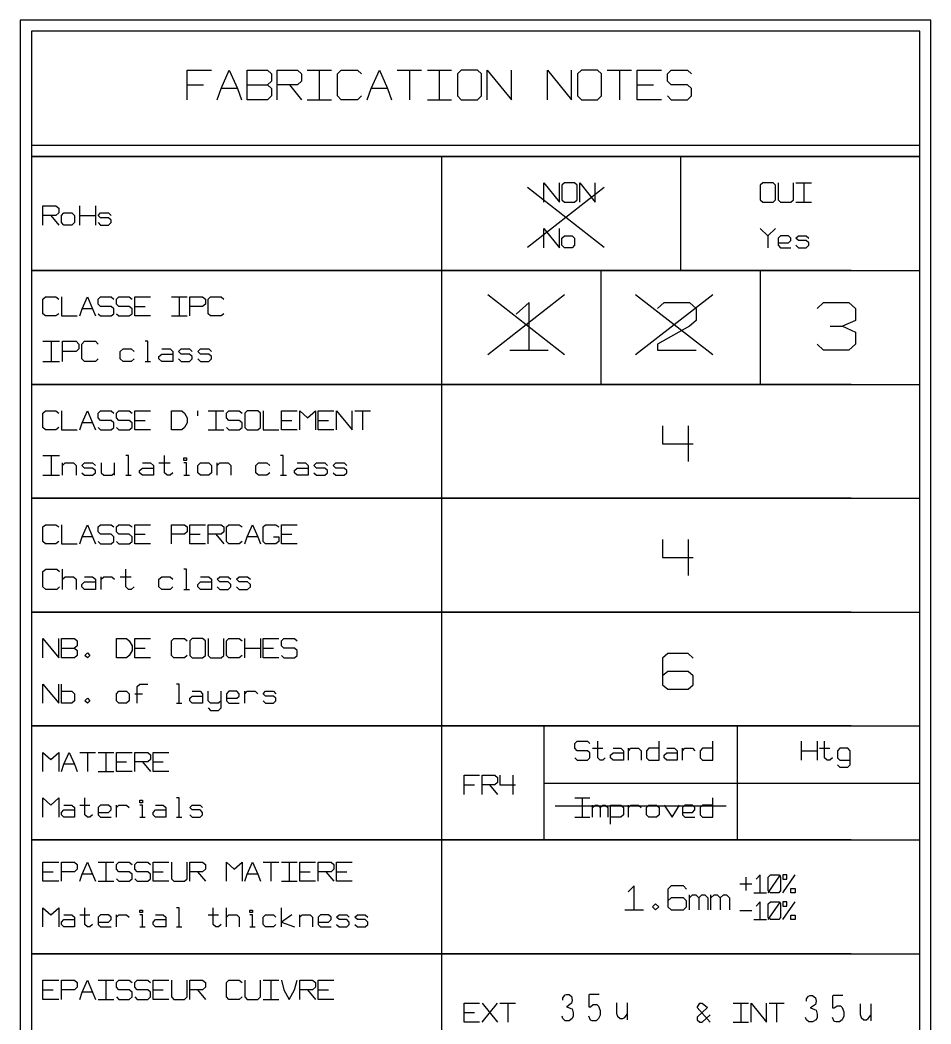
# Model space of a CAD drawing. Header units: millimetres. Extents: x 0 to 1189, y 35 to 806.
# Drawn here: x 215.1 to 308.3, y 564.3 to 666.9 of the extents above; entities that cross this region are included whole.
import ezdxf

# ---------------------------------------------------------------- set-up
doc = ezdxf.new("R2010")
doc.units = ezdxf.units.MM
doc.layers.add('Pen 1', color=7, linetype='Continuous')

msp = doc.modelspace()

# ---------------------------------------------------------------- linework, layer by layer
at = {"layer": 'Pen 1', "color": 7, "lineweight": 30}
for p, q in [((244.52, 661.8), (247, 661.8)), ((245.75, 661.8), (245.75, 658.78)), ((253.73, 661.8), (256.2, 661.8)), ((254.98, 661.8), (254.98, 658.78)), ((256.8, 661.8), (259.27, 661.8)), ((258.02, 661.8), (258.02, 658.78)), ((275.2, 661.8), (277.67, 661.8)), ((276.45, 661.8), (276.45, 658.78)), ((232.25, 660.3), (233.9, 660.3)), ((238.38, 660.3), (240.45, 660.3)), ((242.7, 660.3), (243.93, 658.78)), ((278.27, 660.3), (279.92, 660.3)), ((237.38, 659.92), (235.73, 659.92)), ((252.73, 659.92), (251.07, 659.92)), ((244.52, 658.78), (247, 658.78)), ((256.8, 658.78), (259.27, 658.78)), ((216.32, 654.12), (307.15, 654.12)), ((258.25, 652.97), (258.25, 460.85)), ((282.7, 652.97), (282.7, 641.33)), ((267.05, 643.72), (274.9, 649.85)), ((267.05, 649.85), (274.9, 643.72)), ((294.5, 650.28), (296.08, 650.28)), ((295.3, 650.28), (295.3, 648.3)), ((221.25, 645.97), (221.25, 647.92)), ((222.85, 647.92), (222.85, 645.97)), ((294.5, 648.3), (296.08, 648.3)), ((218.3, 646.95), (219.1, 645.97)), ((221.25, 646.95), (222.85, 646.95)), ((291.62, 644.88), (291.62, 643.65)), ((274.55, 641.33), (274.55, 629.67)), ((290.85, 641.33), (290.85, 629.67)), ((230.62, 638.62), (232.23, 638.62)), ((231.43, 638.62), (231.43, 636.67)), ((262.98, 632.72), (270.83, 638.85)), ((262.98, 638.85), (270.83, 632.72)), ((278.1, 632.72), (285.98, 638.85)), ((278.1, 638.85), (285.98, 632.72)), ((222.57, 637.4), (221.5, 637.4)), ((226.88, 637.65), (227.93, 637.65)), ((230.62, 636.67), (232.23, 636.67)), ((297.98, 635.62), (299.27, 635.62)), ((217.48, 634.08), (219.18, 634.08)), ((218.32, 634.08), (218.32, 632)), ((265.23, 633.17), (269.15, 633.17)), ((217.48, 632), (219.18, 632)), ((227.95, 632), (228.5, 632)), ((233.3, 626.97), (233.3, 626.47)), ((234.38, 626.97), (235.98, 626.97)), ((235.18, 626.97), (235.18, 625.03)), ((249.38, 626.97), (250.98, 626.97)), ((250.18, 626.97), (250.18, 625.03)), ((222.57, 625.75), (221.5, 625.75)), ((226.88, 626), (227.93, 626)), ((241.88, 626), (242.95, 626)), ((245.62, 626), (246.7, 626)), ((283.48, 625.45), (283.48, 621.78)), ((234.38, 625.03), (235.98, 625.03)), ((217.48, 622.42), (219.18, 622.42)), ((218.32, 622.42), (218.32, 620.38)), ((219.48, 620.38), (219.48, 621.65)), ((224.82, 620.38), (224.82, 621.65)), ((229.35, 621.65), (230.5, 621.65)), ((235.3, 620.38), (235.3, 621.65)), ((217.48, 620.38), (219.18, 620.38)), ((225.98, 620.38), (226.52, 620.38)), ((231.9, 620.38), (232.48, 620.38)), ((241.8, 620.38), (242.38, 620.38)), ((222.57, 614.1), (221.5, 614.1)), ((226.88, 614.35), (227.93, 614.35)), ((232.5, 614.35), (233.57, 614.35)), ((235.18, 614.35), (235.98, 613.38)), ((239.45, 614.1), (238.38, 614.1)), ((241.88, 614.35), (242.95, 614.35)), ((283.48, 613.8), (283.48, 610.12)), ((219.48, 608.72), (219.48, 610.78)), ((223.43, 608.72), (223.43, 610)), ((225.4, 610), (226.52, 610)), ((231.9, 608.72), (232.48, 608.72)), ((238.12, 601.72), (238.12, 603.7)), ((239.73, 603.7), (239.73, 601.72)), ((219.38, 602.7), (220.7, 602.7)), ((226.88, 602.7), (227.93, 602.7)), ((238.12, 602.7), (239.73, 602.7)), ((240, 602.7), (241.07, 602.7)), ((226.88, 598.05), (227.68, 598.05)), ((238.12, 597.08), (238.12, 598.3)), ((231.15, 597.08), (231.68, 597.08)), ((268.73, 594.75), (268.73, 583.1)), ((288.5, 594.75), (288.5, 583.1)), ((273.7, 592.47), (274.75, 592.47)), ((277.38, 591.25), (277.38, 592.47)), ((282.88, 591.25), (282.88, 592.47)), ((295.08, 591.25), (295.08, 593.2)), ((295.08, 592.22), (296.65, 592.22)), ((296.65, 593.2), (296.65, 591.25)), ((296.9, 592.47), (297.95, 592.47)), ((221.25, 592.05), (222.85, 592.05)), ((222.05, 592.05), (222.05, 590.1)), ((223.12, 592.05), (224.73, 592.05)), ((223.93, 592.05), (223.93, 590.1)), ((220.7, 590.83), (219.62, 590.83)), ((225, 591.08), (226.05, 591.08)), ((227.68, 591.08), (228.48, 590.1)), ((228.75, 591.08), (229.8, 591.08)), ((223.12, 590.1), (224.73, 590.1)), ((265.55, 589.72), (265.55, 587.75)), ((260.58, 588.75), (261.62, 588.75)), ((263.17, 588.75), (263.98, 587.75)), ((268.73, 588.92), (307.15, 588.92)), ((271.88, 587.4), (273.42, 587.4)), ((272.65, 587.4), (272.65, 585.42)), ((221.25, 586.65), (222.3, 586.65)), ((225, 585.42), (225, 586.65)), ((269.88, 586.6), (287.35, 586.6)), ((273.7, 585.42), (273.7, 586.65)), ((277.38, 585.42), (277.38, 586.65)), ((227.4, 585.42), (227.93, 585.42)), ((231.15, 585.42), (231.68, 585.42)), ((271.88, 585.42), (273.42, 585.42)), ((223.12, 580.83), (224.73, 580.83)), ((223.93, 580.83), (223.93, 578.88)), ((240, 580.83), (241.6, 580.83)), ((240.8, 580.83), (240.8, 578.88)), ((241.88, 580.83), (243.48, 580.83)), ((242.68, 580.83), (242.68, 578.88)), ((217.48, 579.85), (218.55, 579.85)), ((222.57, 579.6), (221.5, 579.6)), ((228.75, 579.85), (229.8, 579.85)), ((233.3, 579.85), (234.1, 578.88)), ((239.45, 579.6), (238.38, 579.6)), ((243.75, 579.85), (244.82, 579.85)), ((246.43, 579.85), (247.23, 578.88)), ((247.5, 579.85), (248.57, 579.85)), ((289.38, 579.3), (289.38, 577.92)), ((291.67, 577.7), (292.92, 579.53)), ((293.15, 577.7), (294.4, 579.53)), ((223.12, 578.88), (224.73, 578.88)), ((241.88, 578.88), (243.48, 578.88)), ((288.75, 578.62), (290, 578.62)), ((283.6, 575.95), (283.6, 577.47)), ((285.8, 575.95), (285.8, 577.47)), ((290.2, 577.7), (291.48, 577.7)), ((236.25, 574.22), (236.25, 576.17)), ((241.88, 574.22), (241.88, 576.17)), ((277, 575.95), (278.9, 575.95)), ((288.75, 575.88), (290, 575.88)), ((291.67, 574.95), (292.92, 576.78)), ((293.15, 574.95), (294.4, 576.78)), ((221.25, 575.45), (222.3, 575.45)), ((225, 574.22), (225, 575.45)), ((234.38, 575.45), (235.45, 575.45)), ((243.75, 574.22), (243.75, 575.45)), ((290.2, 574.95), (291.48, 574.95)), ((227.4, 574.22), (227.93, 574.22)), ((231.15, 574.22), (231.68, 574.22)), ((238.65, 574.22), (239.2, 574.22)), ((223.12, 568.75), (224.73, 568.75)), ((223.93, 568.75), (223.93, 566.8)), ((240, 568.75), (241.6, 568.75)), ((240.8, 568.75), (240.8, 566.8)), ((217.48, 567.78), (218.55, 567.78)), ((228.75, 567.78), (229.8, 567.78)), ((233.3, 567.78), (234.1, 566.8)), ((244.55, 567.78), (245.35, 566.8)), ((245.62, 567.78), (246.7, 567.78)), ((222.57, 567.53), (221.5, 567.53)), ((223.12, 566.8), (224.73, 566.8)), ((240, 566.8), (241.6, 566.8)), ((262.4, 564.47), (263.98, 566.42)), ((262.4, 566.42), (263.98, 564.47)), ((264.23, 566.42), (265.8, 566.42)), ((265.02, 566.42), (265.02, 564.47)), ((277.23, 566.45), (277.23, 564.72)), ((288.08, 566.42), (289.65, 566.42)), ((288.85, 566.42), (288.85, 564.47)), ((291.75, 566.42), (293.3, 566.42)), ((292.52, 566.42), (292.52, 564.47)), ((302.15, 566.33), (302.15, 564.6)), ((260.58, 565.45), (261.62, 565.45)), ((288.08, 564.47), (289.65, 564.47))]:
    msp.add_line(p, q, dxfattribs=at)
for points in [[(308.3, 666.92), (215.15, 666.92), (215.15, 459.67), (308.3, 459.67), (308.3, 666.92)], [(216.32, 665.78), (216.32, 652.97), (307.15, 652.97), (307.15, 665.78), (216.32, 665.78)], [(232.25, 658.78), (232.25, 661.8), (234.73, 661.8)], [(235.32, 658.78), (235.73, 659.92), (236.55, 661.8), (237.38, 659.92), (237.8, 658.78)], [(238.38, 658.78), (238.38, 661.8), (240.45, 661.8), (240.85, 661.42), (240.85, 660.67), (240.45, 660.3), (240.85, 659.92), (240.85, 659.17), (240.45, 658.78), (238.38, 658.78)], [(241.45, 658.78), (241.45, 661.8), (243.52, 661.8), (243.93, 661.42), (243.93, 660.67), (243.52, 660.3), (241.45, 660.3)], [(250.07, 659.17), (249.65, 658.78), (248, 658.78), (247.6, 659.17), (247.6, 661.42), (248, 661.8), (249.65, 661.8), (250.07, 661.42)], [(250.65, 658.78), (251.07, 659.92), (251.9, 661.8), (252.73, 659.92), (253.12, 658.78)], [(259.88, 659.17), (260.27, 658.78), (261.92, 658.78), (262.35, 659.17), (262.35, 661.42), (261.92, 661.8), (260.27, 661.8), (259.88, 661.42), (259.88, 659.17)], [(262.92, 658.78), (262.92, 661.8), (265.4, 658.78), (265.4, 661.8)], [(269.08, 658.78), (269.08, 661.8), (271.55, 658.78), (271.55, 661.8)], [(272.15, 659.17), (272.55, 658.78), (274.2, 658.78), (274.62, 659.17), (274.62, 661.42), (274.2, 661.8), (272.55, 661.8), (272.15, 661.42), (272.15, 659.17)], [(280.75, 658.78), (278.27, 658.78), (278.27, 661.8), (280.75, 661.8)], [(281.35, 659.17), (281.75, 658.78), (283.4, 658.78), (283.83, 659.17), (283.83, 659.92), (283.4, 660.3), (281.75, 660.3), (281.35, 660.67), (281.35, 661.42), (281.75, 661.8), (283.4, 661.8), (283.83, 661.42)], [(216.32, 652.97), (216.32, 641.33), (307.15, 641.33), (307.15, 652.97), (216.32, 652.97)], [(268.73, 648.3), (268.73, 650.28), (270.3, 648.3), (270.3, 650.28)], [(270.55, 648.55), (270.83, 648.3), (271.85, 648.3), (272.12, 648.55), (272.12, 650.03), (271.85, 650.28), (270.83, 650.28), (270.55, 650.03), (270.55, 648.55)], [(272.38, 648.3), (272.38, 650.28), (273.95, 648.3), (273.95, 650.28)], [(290.85, 648.55), (291.1, 648.3), (292.15, 648.3), (292.4, 648.55), (292.4, 650.03), (292.15, 650.28), (291.1, 650.28), (290.85, 650.03), (290.85, 648.55)], [(292.67, 650.28), (292.67, 648.55), (292.92, 648.3), (293.98, 648.3), (294.25, 648.55), (294.25, 650.28)], [(217.48, 645.97), (217.48, 647.92), (218.82, 647.92), (219.1, 647.7), (219.1, 647.2), (218.82, 646.95), (217.48, 646.95)], [(219.38, 646.22), (219.38, 646.95), (219.62, 647.2), (220.43, 647.2), (220.7, 646.95), (220.7, 646.22), (220.43, 645.97), (219.62, 645.97), (219.38, 646.22)], [(223.12, 646.22), (223.38, 645.97), (224.18, 645.97), (224.45, 646.22), (224.45, 646.47), (224.18, 646.7), (223.38, 646.7), (223.12, 646.95), (223.38, 647.2), (224.18, 647.2), (224.45, 646.95)], [(268.73, 643.65), (268.73, 645.6), (270.3, 643.65), (270.3, 645.6)], [(290.85, 645.6), (291.62, 644.88), (292.4, 645.6)], [(270.55, 643.9), (270.55, 644.62), (270.83, 644.88), (271.6, 644.88), (271.85, 644.62), (271.85, 643.9), (271.6, 643.65), (270.83, 643.65), (270.55, 643.9)], [(292.67, 644.15), (293.73, 644.15), (293.98, 644.38), (293.98, 644.62), (293.73, 644.88), (292.92, 644.88), (292.67, 644.62), (292.67, 643.9), (292.92, 643.65), (293.98, 643.65)], [(294.5, 643.9), (294.77, 643.65), (295.55, 643.65), (295.83, 643.9), (295.83, 644.15), (295.55, 644.38), (294.77, 644.38), (294.5, 644.62), (294.77, 644.88), (295.55, 644.88), (295.83, 644.62)], [(300.15, 641.33), (216.32, 641.33), (216.32, 629.67), (307.15, 629.67), (307.15, 641.33)], [(219.1, 636.9), (218.82, 636.67), (217.75, 636.67), (217.48, 636.9), (217.48, 638.38), (217.75, 638.62), (218.82, 638.62), (219.1, 638.38)], [(219.38, 638.62), (219.38, 636.67), (220.98, 636.67)], [(221.25, 636.67), (221.5, 637.4), (222.05, 638.62), (222.57, 637.4), (222.85, 636.67)], [(223.12, 636.9), (223.38, 636.67), (224.45, 636.67), (224.73, 636.9), (224.73, 637.4), (224.45, 637.65), (223.38, 637.65), (223.12, 637.88), (223.12, 638.38), (223.38, 638.62), (224.45, 638.62), (224.73, 638.38)], [(225, 636.9), (225.25, 636.67), (226.32, 636.67), (226.6, 636.9), (226.6, 637.4), (226.32, 637.65), (225.25, 637.65), (225, 637.88), (225, 638.38), (225.25, 638.62), (226.32, 638.62), (226.6, 638.38)], [(228.48, 636.67), (226.88, 636.67), (226.88, 638.62), (228.48, 638.62)], [(232.5, 636.67), (232.5, 638.62), (233.82, 638.62), (234.1, 638.38), (234.1, 637.88), (233.82, 637.65), (232.5, 637.65)], [(235.98, 636.9), (235.7, 636.67), (234.62, 636.67), (234.38, 636.9), (234.38, 638.38), (234.62, 638.62), (235.7, 638.62), (235.98, 638.38)], [(267.2, 633.17), (267.2, 638.05), (265.88, 636.85)], [(280.35, 637.45), (281.02, 638.05), (283.62, 638.05), (284.3, 637.45), (284.3, 636.22), (283.62, 635.62), (280.35, 633.78), (280.35, 633.17), (284.3, 633.17)], [(296.65, 637.45), (297.33, 638.05), (299.92, 638.05), (300.6, 637.45), (300.6, 636.22), (299.27, 635.62), (300.6, 635), (300.6, 633.78), (299.92, 633.17), (297.33, 633.17), (296.65, 633.78)], [(219.48, 632), (219.48, 634.08), (220.88, 634.08), (221.15, 633.8), (221.15, 633.3), (220.88, 633.05), (219.48, 633.05)], [(223.15, 632.28), (222.85, 632), (221.73, 632), (221.45, 632.28), (221.45, 633.8), (221.73, 634.08), (222.85, 634.08), (223.15, 633.8)], [(226.82, 632.28), (226.52, 632), (225.68, 632), (225.4, 632.28), (225.4, 633.05), (225.68, 633.3), (226.52, 633.3), (226.82, 633.05)], [(228.23, 632), (228.23, 634.08), (227.95, 634.08)], [(229.65, 633.3), (230.5, 633.3), (230.77, 633.05), (230.77, 632), (229.65, 632), (229.35, 632.28), (229.35, 632.53), (229.65, 632.78), (230.77, 632.78)], [(231.35, 632.28), (231.62, 632), (232.48, 632), (232.75, 632.28), (232.75, 632.53), (232.48, 632.78), (231.62, 632.78), (231.35, 633.05), (231.62, 633.3), (232.48, 633.3), (232.75, 633.05)], [(233.32, 632.28), (233.6, 632), (234.45, 632), (234.73, 632.28), (234.73, 632.53), (234.45, 632.78), (233.6, 632.78), (233.32, 633.05), (233.6, 633.3), (234.45, 633.3), (234.73, 633.05)], [(300.15, 629.67), (216.32, 629.67), (216.32, 618.03), (307.15, 618.03), (307.15, 629.67)], [(219.1, 625.28), (218.82, 625.03), (217.75, 625.03), (217.48, 625.28), (217.48, 626.72), (217.75, 626.97), (218.82, 626.97), (219.1, 626.72)], [(219.38, 626.97), (219.38, 625.03), (220.98, 625.03)], [(221.25, 625.03), (221.5, 625.75), (222.05, 626.97), (222.57, 625.75), (222.85, 625.03)], [(223.12, 625.28), (223.38, 625.03), (224.45, 625.03), (224.73, 625.28), (224.73, 625.75), (224.45, 626), (223.38, 626), (223.12, 626.25), (223.12, 626.72), (223.38, 626.97), (224.45, 626.97), (224.73, 626.72)], [(225, 625.28), (225.25, 625.03), (226.32, 625.03), (226.6, 625.28), (226.6, 625.75), (226.32, 626), (225.25, 626), (225, 626.25), (225, 626.72), (225.25, 626.97), (226.32, 626.97), (226.6, 626.72)], [(228.48, 625.03), (226.88, 625.03), (226.88, 626.97), (228.48, 626.97)], [(230.62, 625.03), (230.62, 626.97), (231.68, 626.97), (231.95, 626.72), (232.23, 626.25), (232.23, 625.75), (231.95, 625.28), (231.68, 625.03), (230.62, 625.03)], [(236.25, 625.28), (236.5, 625.03), (237.57, 625.03), (237.85, 625.28), (237.85, 625.75), (237.57, 626), (236.5, 626), (236.25, 626.25), (236.25, 626.72), (236.5, 626.97), (237.57, 626.97), (237.85, 626.72)], [(238.12, 625.28), (238.38, 625.03), (239.45, 625.03), (239.73, 625.28), (239.73, 626.72), (239.45, 626.97), (238.38, 626.97), (238.12, 626.72), (238.12, 625.28)], [(240, 626.97), (240, 625.03), (241.6, 625.03)], [(243.48, 625.03), (241.88, 625.03), (241.88, 626.97), (243.48, 626.97)], [(243.75, 625.03), (243.75, 626.97), (244.55, 626.25), (245.35, 626.97), (245.35, 625.03)], [(247.23, 625.03), (245.62, 625.03), (245.62, 626.97), (247.23, 626.97)], [(247.5, 625.03), (247.5, 626.97), (249.1, 625.03), (249.1, 626.97)], [(280.85, 625.45), (280.85, 623.6), (284, 623.6)], [(226.25, 620.38), (226.25, 622.42), (225.98, 622.42)], [(230.77, 620.62), (230.5, 620.38), (230.2, 620.38), (229.93, 620.62), (229.93, 622.42)], [(231.9, 621.9), (231.9, 622.17), (232.18, 622.17), (232.18, 621.9), (231.9, 621.9)], [(242.07, 620.38), (242.07, 622.42), (241.8, 622.42)], [(219.48, 621.4), (219.75, 621.65), (220.6, 621.65), (220.88, 621.4), (220.88, 620.38)], [(221.45, 620.62), (221.73, 620.38), (222.57, 620.38), (222.85, 620.62), (222.85, 620.88), (222.57, 621.12), (221.73, 621.12), (221.45, 621.4), (221.73, 621.65), (222.57, 621.65), (222.85, 621.4)], [(223.43, 621.65), (223.43, 620.62), (223.7, 620.38), (224.55, 620.38), (224.82, 620.62)], [(227.68, 621.65), (228.5, 621.65), (228.8, 621.4), (228.8, 620.38), (227.68, 620.38), (227.38, 620.62), (227.38, 620.88), (227.68, 621.12), (228.8, 621.12)], [(232.18, 620.38), (232.18, 621.65), (231.9, 621.65)], [(233.32, 620.62), (233.32, 621.4), (233.6, 621.65), (234.45, 621.65), (234.73, 621.4), (234.73, 620.62), (234.45, 620.38), (233.6, 620.38), (233.32, 620.62)], [(235.3, 621.4), (235.57, 621.65), (236.43, 621.65), (236.7, 621.4), (236.7, 620.38)], [(240.68, 620.62), (240.38, 620.38), (239.52, 620.38), (239.25, 620.62), (239.25, 621.4), (239.52, 621.65), (240.38, 621.65), (240.68, 621.4)], [(243.5, 621.65), (244.35, 621.65), (244.62, 621.4), (244.62, 620.38), (243.5, 620.38), (243.2, 620.62), (243.2, 620.88), (243.5, 621.12), (244.62, 621.12)], [(245.2, 620.62), (245.48, 620.38), (246.32, 620.38), (246.6, 620.62), (246.6, 620.88), (246.32, 621.12), (245.48, 621.12), (245.2, 621.4), (245.48, 621.65), (246.32, 621.65), (246.6, 621.4)], [(247.18, 620.62), (247.45, 620.38), (248.3, 620.38), (248.57, 620.62), (248.57, 620.88), (248.3, 621.12), (247.45, 621.12), (247.18, 621.4), (247.45, 621.65), (248.3, 621.65), (248.57, 621.4)], [(300.15, 618.03), (216.32, 618.03), (216.32, 606.4), (307.15, 606.4), (307.15, 618.03)], [(219.1, 613.62), (218.82, 613.38), (217.75, 613.38), (217.48, 613.62), (217.48, 615.1), (217.75, 615.33), (218.82, 615.33), (219.1, 615.1)], [(219.38, 615.33), (219.38, 613.38), (220.98, 613.38)], [(221.25, 613.38), (221.5, 614.1), (222.05, 615.33), (222.57, 614.1), (222.85, 613.38)], [(223.12, 613.62), (223.38, 613.38), (224.45, 613.38), (224.73, 613.62), (224.73, 614.1), (224.45, 614.35), (223.38, 614.35), (223.12, 614.6), (223.12, 615.1), (223.38, 615.33), (224.45, 615.33), (224.73, 615.1)], [(225, 613.62), (225.25, 613.38), (226.32, 613.38), (226.6, 613.62), (226.6, 614.1), (226.32, 614.35), (225.25, 614.35), (225, 614.6), (225, 615.1), (225.25, 615.33), (226.32, 615.33), (226.6, 615.1)], [(228.48, 613.38), (226.88, 613.38), (226.88, 615.33), (228.48, 615.33)], [(230.62, 613.38), (230.62, 615.33), (231.95, 615.33), (232.23, 615.1), (232.23, 614.6), (231.95, 614.35), (230.62, 614.35)], [(234.1, 613.38), (232.5, 613.38), (232.5, 615.33), (234.1, 615.33)], [(234.38, 613.38), (234.38, 615.33), (235.7, 615.33), (235.98, 615.1), (235.98, 614.6), (235.7, 614.35), (234.38, 614.35)], [(237.85, 613.62), (237.57, 613.38), (236.5, 613.38), (236.25, 613.62), (236.25, 615.1), (236.5, 615.33), (237.57, 615.33), (237.85, 615.1)], [(238.12, 613.38), (238.38, 614.1), (238.93, 615.33), (239.45, 614.1), (239.73, 613.38)], [(241.07, 614.1), (241.6, 614.1), (241.6, 613.62), (241.32, 613.38), (240.25, 613.38), (240, 613.62), (240, 615.1), (240.25, 615.33), (241.32, 615.33), (241.6, 615.1)], [(243.48, 613.38), (241.88, 613.38), (241.88, 615.33), (243.48, 615.33)], [(280.85, 613.8), (280.85, 611.97), (284, 611.97)], [(219.18, 608.97), (218.9, 608.72), (217.77, 608.72), (217.48, 608.97), (217.48, 610.53), (217.77, 610.78), (218.9, 610.78), (219.18, 610.53)], [(226.82, 608.97), (226.52, 608.72), (226.25, 608.72), (225.98, 608.97), (225.98, 610.78)], [(232.18, 608.72), (232.18, 610.78), (231.9, 610.78)], [(219.48, 609.75), (219.75, 610), (220.6, 610), (220.88, 609.75), (220.88, 608.72)], [(221.73, 610), (222.57, 610), (222.85, 609.75), (222.85, 608.72), (221.73, 608.72), (221.45, 608.97), (221.45, 609.22), (221.73, 609.5), (222.85, 609.5)], [(223.43, 609.75), (223.7, 610), (224.55, 610), (224.82, 609.75)], [(230.77, 608.97), (230.5, 608.72), (229.65, 608.72), (229.35, 608.97), (229.35, 609.75), (229.65, 610), (230.5, 610), (230.77, 609.75)], [(233.6, 610), (234.45, 610), (234.73, 609.75), (234.73, 608.72), (233.6, 608.72), (233.32, 608.97), (233.32, 609.22), (233.6, 609.5), (234.73, 609.5)], [(235.3, 608.97), (235.57, 608.72), (236.43, 608.72), (236.7, 608.97), (236.7, 609.22), (236.43, 609.5), (235.57, 609.5), (235.3, 609.75), (235.57, 610), (236.43, 610), (236.7, 609.75)], [(237.27, 608.97), (237.55, 608.72), (238.4, 608.72), (238.7, 608.97), (238.7, 609.22), (238.4, 609.5), (237.55, 609.5), (237.27, 609.75), (237.55, 610), (238.4, 610), (238.7, 609.75)], [(300.15, 606.4), (216.32, 606.4), (216.32, 594.75), (307.15, 594.75), (307.15, 606.4)], [(217.48, 601.72), (217.48, 603.7), (219.1, 601.72), (219.1, 603.7)], [(219.38, 601.72), (219.38, 603.7), (220.7, 603.7), (220.98, 603.45), (220.98, 602.95), (220.7, 602.7), (220.98, 602.47), (220.98, 601.97), (220.7, 601.72), (219.38, 601.72)], [(225, 601.72), (225, 603.7), (226.05, 603.7), (226.32, 603.45), (226.6, 602.95), (226.6, 602.47), (226.32, 601.97), (226.05, 601.72), (225, 601.72)], [(228.48, 601.72), (226.88, 601.72), (226.88, 603.7), (228.48, 603.7)], [(232.23, 601.97), (231.95, 601.72), (230.88, 601.72), (230.62, 601.97), (230.62, 603.45), (230.88, 603.7), (231.95, 603.7), (232.23, 603.45)], [(232.5, 601.97), (232.75, 601.72), (233.82, 601.72), (234.1, 601.97), (234.1, 603.45), (233.82, 603.7), (232.75, 603.7), (232.5, 603.45), (232.5, 601.97)], [(234.38, 603.7), (234.38, 601.97), (234.62, 601.72), (235.7, 601.72), (235.98, 601.97), (235.98, 603.7)], [(237.85, 601.97), (237.57, 601.72), (236.5, 601.72), (236.25, 601.97), (236.25, 603.45), (236.5, 603.7), (237.57, 603.7), (237.85, 603.45)], [(241.6, 601.72), (240, 601.72), (240, 603.7), (241.6, 603.7)], [(241.88, 601.97), (242.12, 601.72), (243.2, 601.72), (243.48, 601.97), (243.48, 602.47), (243.2, 602.7), (242.12, 602.7), (241.88, 602.95), (241.88, 603.45), (242.12, 603.7), (243.2, 603.7), (243.48, 603.45)], [(222.05, 601.72), (221.77, 601.97), (222.05, 602.22), (222.3, 601.97), (222.05, 601.72)], [(284, 601.7), (283.48, 602.15), (281.38, 602.15), (280.85, 601.7), (280.85, 598.95), (281.38, 598.5), (283.48, 598.5), (284, 598.95), (284, 599.88), (283.48, 600.33), (281.38, 600.33), (280.85, 599.88)], [(217.48, 597.08), (217.48, 599.03), (219.1, 597.08), (219.1, 599.03)], [(219.38, 598.3), (220.43, 598.3), (220.7, 598.05), (220.7, 597.33), (220.43, 597.08), (219.38, 597.08), (219.38, 599.03)], [(227.12, 597.08), (227.12, 598.8), (227.4, 599.03), (228.2, 599.03)], [(231.43, 597.08), (231.43, 599.03), (231.15, 599.03)], [(222.05, 597.08), (221.77, 597.33), (222.05, 597.58), (222.3, 597.33), (222.05, 597.08)], [(225, 597.33), (225, 598.05), (225.25, 598.3), (226.05, 598.3), (226.32, 598.05), (226.32, 597.33), (226.05, 597.08), (225.25, 597.08), (225, 597.33)], [(232.75, 598.3), (233.57, 598.3), (233.82, 598.05), (233.82, 597.08), (232.75, 597.08), (232.5, 597.33), (232.5, 597.58), (232.75, 597.8), (233.82, 597.8)], [(234.38, 596.6), (234.62, 596.35), (235.45, 596.35), (235.7, 596.6), (235.7, 598.3)], [(235.7, 597.33), (235.45, 597.08), (234.62, 597.08), (234.38, 597.33), (234.38, 598.3)], [(236.25, 597.58), (237.32, 597.58), (237.57, 597.8), (237.57, 598.05), (237.32, 598.3), (236.5, 598.3), (236.25, 598.05), (236.25, 597.33), (236.5, 597.08), (237.57, 597.08)], [(238.12, 598.05), (238.38, 598.3), (239.2, 598.3), (239.45, 598.05)], [(240, 597.33), (240.25, 597.08), (241.07, 597.08), (241.32, 597.33), (241.32, 597.58), (241.07, 597.8), (240.25, 597.8), (240, 598.05), (240.25, 598.3), (241.07, 598.3), (241.32, 598.05)], [(300.15, 594.75), (216.32, 594.75), (216.32, 583.1), (307.15, 583.1), (307.15, 594.75)], [(271.88, 591.5), (272.12, 591.25), (273.17, 591.25), (273.42, 591.5), (273.42, 592), (273.17, 592.22), (272.12, 592.22), (271.88, 592.47), (271.88, 592.97), (272.12, 593.2), (273.17, 593.2), (273.42, 592.97)], [(275, 591.5), (274.75, 591.25), (274.48, 591.25), (274.23, 591.5), (274.23, 593.2)], [(275.8, 592.47), (276.58, 592.47), (276.85, 592.22), (276.85, 591.25), (275.8, 591.25), (275.52, 591.5), (275.52, 591.75), (275.8, 592), (276.85, 592)], [(277.38, 592.22), (277.62, 592.47), (278.4, 592.47), (278.67, 592.22), (278.67, 591.25)], [(280.5, 592.47), (279.45, 592.47), (279.2, 592.22), (279.2, 591.5), (279.45, 591.25), (280.5, 591.25), (280.5, 593.2)], [(281.3, 592.47), (282.08, 592.47), (282.35, 592.22), (282.35, 591.25), (281.3, 591.25), (281.02, 591.5), (281.02, 591.75), (281.3, 592), (282.35, 592)], [(282.88, 592.22), (283.12, 592.47), (283.9, 592.47), (284.17, 592.22)], [(286, 592.47), (284.95, 592.47), (284.7, 592.22), (284.7, 591.5), (284.95, 591.25), (286, 591.25), (286, 593.2)], [(298.23, 591.5), (297.95, 591.25), (297.7, 591.25), (297.42, 591.5), (297.42, 593.2)], [(298.75, 590.78), (299, 590.53), (299.8, 590.53), (300.05, 590.78), (300.05, 592.22), (299.8, 592.47), (299, 592.47), (298.75, 592.22), (298.75, 591.5), (299, 591.25), (300.05, 591.25)], [(217.48, 590.1), (217.48, 592.05), (218.3, 591.33), (219.1, 592.05), (219.1, 590.1)], [(219.38, 590.1), (219.62, 590.83), (220.18, 592.05), (220.7, 590.83), (220.98, 590.1)], [(226.6, 590.1), (225, 590.1), (225, 592.05), (226.6, 592.05)], [(226.88, 590.1), (226.88, 592.05), (228.2, 592.05), (228.48, 591.8), (228.48, 591.33), (228.2, 591.08), (226.88, 591.08)], [(230.35, 590.1), (228.75, 590.1), (228.75, 592.05), (230.35, 592.05)], [(260.58, 587.75), (260.58, 589.72), (262.15, 589.72)], [(262.4, 587.75), (262.4, 589.72), (263.7, 589.72), (263.98, 589.47), (263.98, 588.97), (263.7, 588.75), (262.4, 588.75)], [(264.23, 589.72), (264.23, 588.75), (265.8, 588.75)], [(217.48, 585.42), (217.48, 587.4), (218.3, 586.65), (219.1, 587.4), (219.1, 585.42)], [(222.57, 585.67), (222.3, 585.42), (222.05, 585.42), (221.77, 585.67), (221.77, 587.4)], [(227.4, 586.9), (227.4, 587.15), (227.68, 587.15), (227.68, 586.9), (227.4, 586.9)], [(231.43, 585.42), (231.43, 587.4), (231.15, 587.4)], [(286, 586.65), (284.95, 586.65), (284.7, 586.4), (284.7, 585.67), (284.95, 585.42), (286, 585.42), (286, 587.4)], [(219.62, 586.65), (220.43, 586.65), (220.7, 586.4), (220.7, 585.42), (219.62, 585.42), (219.38, 585.67), (219.38, 585.92), (219.62, 586.17), (220.7, 586.17)], [(223.12, 585.92), (224.18, 585.92), (224.45, 586.17), (224.45, 586.4), (224.18, 586.65), (223.38, 586.65), (223.12, 586.4), (223.12, 585.67), (223.38, 585.42), (224.45, 585.42)], [(225, 586.4), (225.25, 586.65), (226.05, 586.65), (226.32, 586.4)], [(227.68, 585.42), (227.68, 586.65), (227.4, 586.65)], [(229, 586.65), (229.8, 586.65), (230.07, 586.4), (230.07, 585.42), (229, 585.42), (228.75, 585.67), (228.75, 585.92), (229, 586.17), (230.07, 586.17)], [(232.5, 585.67), (232.75, 585.42), (233.57, 585.42), (233.82, 585.67), (233.82, 585.92), (233.57, 586.17), (232.75, 586.17), (232.5, 586.4), (232.75, 586.65), (233.57, 586.65), (233.82, 586.4)], [(273.7, 586.4), (273.95, 586.65), (274.23, 586.65), (274.48, 586.4), (274.48, 585.42)], [(274.48, 586.4), (274.75, 586.65), (275, 586.65), (275.27, 586.4), (275.27, 585.42)], [(275.52, 584.7), (275.52, 586.65), (276.58, 586.65), (276.85, 586.4), (276.85, 585.67), (276.58, 585.42), (275.52, 585.42)], [(277.38, 586.4), (277.62, 586.65), (278.4, 586.65), (278.67, 586.4)], [(279.2, 585.67), (279.2, 586.4), (279.45, 586.65), (280.25, 586.65), (280.5, 586.4), (280.5, 585.67), (280.25, 585.42), (279.45, 585.42), (279.2, 585.67)], [(281.02, 586.65), (281.83, 585.42), (282.6, 586.65)], [(282.88, 585.92), (283.9, 585.92), (284.17, 586.17), (284.17, 586.4), (283.9, 586.65), (283.12, 586.65), (282.88, 586.4), (282.88, 585.67), (283.12, 585.42), (284.17, 585.42)], [(300.15, 583.1), (216.32, 583.1), (216.32, 571.45), (307.15, 571.45), (307.15, 583.1)], [(219.1, 578.88), (217.48, 578.88), (217.48, 580.83), (219.1, 580.83)], [(219.38, 578.88), (219.38, 580.83), (220.7, 580.83), (220.98, 580.58), (220.98, 580.1), (220.7, 579.85), (219.38, 579.85)], [(221.25, 578.88), (221.5, 579.6), (222.05, 580.83), (222.57, 579.6), (222.85, 578.88)], [(225, 579.12), (225.25, 578.88), (226.32, 578.88), (226.6, 579.12), (226.6, 579.6), (226.32, 579.85), (225.25, 579.85), (225, 580.1), (225, 580.58), (225.25, 580.83), (226.32, 580.83), (226.6, 580.58)], [(226.88, 579.12), (227.12, 578.88), (228.2, 578.88), (228.48, 579.12), (228.48, 579.6), (228.2, 579.85), (227.12, 579.85), (226.88, 580.1), (226.88, 580.58), (227.12, 580.83), (228.2, 580.83), (228.48, 580.58)], [(230.35, 578.88), (228.75, 578.88), (228.75, 580.83), (230.35, 580.83)], [(230.62, 580.83), (230.62, 579.12), (230.88, 578.88), (231.95, 578.88), (232.23, 579.12), (232.23, 580.83)], [(232.5, 578.88), (232.5, 580.83), (233.82, 580.83), (234.1, 580.58), (234.1, 580.1), (233.82, 579.85), (232.5, 579.85)], [(236.25, 578.88), (236.25, 580.83), (237.05, 580.1), (237.85, 580.83), (237.85, 578.88)], [(238.12, 578.88), (238.38, 579.6), (238.93, 580.83), (239.45, 579.6), (239.73, 578.88)], [(245.35, 578.88), (243.75, 578.88), (243.75, 580.83), (245.35, 580.83)], [(245.62, 578.88), (245.62, 580.83), (246.95, 580.83), (247.23, 580.58), (247.23, 580.1), (246.95, 579.85), (245.62, 579.85)], [(249.1, 578.88), (247.5, 578.88), (247.5, 580.83), (249.1, 580.83)], [(290.83, 577.7), (290.83, 579.53), (290.42, 579.08)], [(291.67, 577.92), (291.67, 579.3), (291.88, 579.53), (292.73, 579.53), (292.92, 579.3), (292.92, 577.92), (292.73, 577.7), (291.88, 577.7), (291.67, 577.92)], [(293.55, 579.53), (293.15, 579.53), (293.15, 579.08), (293.55, 579.08), (293.55, 579.53)], [(277.95, 575.95), (277.95, 578.4), (277.33, 577.78)], [(283.3, 578.08), (282.98, 578.4), (281.73, 578.4), (281.4, 578.08), (281.4, 576.25), (281.73, 575.95), (282.98, 575.95), (283.3, 576.25), (283.3, 576.88), (282.98, 577.17), (281.73, 577.17), (281.4, 576.88)], [(293.98, 578.15), (294.4, 578.15), (294.4, 577.7), (293.98, 577.7), (293.98, 578.15)], [(283.6, 577.17), (283.92, 577.47), (284.25, 577.47), (284.55, 577.17), (284.55, 575.95)], [(284.55, 577.17), (284.88, 577.47), (285.17, 577.47), (285.5, 577.17), (285.5, 575.95)], [(285.8, 577.17), (286.12, 577.47), (286.45, 577.47), (286.75, 577.17), (286.75, 575.95)], [(286.75, 577.17), (287.08, 577.47), (287.38, 577.47), (287.7, 577.17), (287.7, 575.95)], [(217.48, 574.22), (217.48, 576.17), (218.3, 575.45), (219.1, 576.17), (219.1, 574.22)], [(222.57, 574.45), (222.3, 574.22), (222.05, 574.22), (221.77, 574.45), (221.77, 576.17)], [(227.4, 575.67), (227.4, 575.92), (227.68, 575.92), (227.68, 575.67), (227.4, 575.67)], [(231.43, 574.22), (231.43, 576.17), (231.15, 576.17)], [(235.7, 574.45), (235.45, 574.22), (235.18, 574.22), (234.9, 574.45), (234.9, 576.17)], [(238.65, 575.67), (238.65, 575.92), (238.93, 575.92), (238.93, 575.67), (238.65, 575.67)], [(280.15, 575.95), (279.83, 576.25), (280.15, 576.55), (280.48, 576.25), (280.15, 575.95)], [(290.83, 574.95), (290.83, 576.78), (290.42, 576.33)], [(291.67, 575.17), (291.67, 576.55), (291.88, 576.78), (292.73, 576.78), (292.92, 576.55), (292.92, 575.17), (292.73, 574.95), (291.88, 574.95), (291.67, 575.17)], [(293.55, 576.78), (293.15, 576.78), (293.15, 576.33), (293.55, 576.33), (293.55, 576.78)], [(219.62, 575.45), (220.43, 575.45), (220.7, 575.2), (220.7, 574.22), (219.62, 574.22), (219.38, 574.45), (219.38, 574.7), (219.62, 574.95), (220.7, 574.95)], [(223.12, 574.7), (224.18, 574.7), (224.45, 574.95), (224.45, 575.2), (224.18, 575.45), (223.38, 575.45), (223.12, 575.2), (223.12, 574.45), (223.38, 574.22), (224.45, 574.22)], [(225, 575.2), (225.25, 575.45), (226.05, 575.45), (226.32, 575.2)], [(227.68, 574.22), (227.68, 575.45), (227.4, 575.45)], [(229, 575.45), (229.8, 575.45), (230.07, 575.2), (230.07, 574.22), (229, 574.22), (228.75, 574.45), (228.75, 574.7), (229, 574.95), (230.07, 574.95)], [(236.25, 575.2), (236.5, 575.45), (237.32, 575.45), (237.57, 575.2), (237.57, 574.22)], [(238.93, 574.22), (238.93, 575.45), (238.65, 575.45)], [(241.32, 574.45), (241.07, 574.22), (240.25, 574.22), (240, 574.45), (240, 575.2), (240.25, 575.45), (241.07, 575.45), (241.32, 575.2)], [(242.95, 575.45), (241.88, 574.7), (243.2, 574.22)], [(243.75, 575.2), (244, 575.45), (244.82, 575.45), (245.07, 575.2), (245.07, 574.22)], [(245.62, 574.7), (246.7, 574.7), (246.95, 574.95), (246.95, 575.2), (246.7, 575.45), (245.88, 575.45), (245.62, 575.2), (245.62, 574.45), (245.88, 574.22), (246.95, 574.22)], [(247.5, 574.45), (247.77, 574.22), (248.57, 574.22), (248.82, 574.45), (248.82, 574.7), (248.57, 574.95), (247.77, 574.95), (247.5, 575.2), (247.77, 575.45), (248.57, 575.45), (248.82, 575.2)], [(249.38, 574.45), (249.65, 574.22), (250.45, 574.22), (250.7, 574.45), (250.7, 574.7), (250.45, 574.95), (249.65, 574.95), (249.38, 575.2), (249.65, 575.45), (250.45, 575.45), (250.7, 575.2)], [(293.98, 575.4), (294.4, 575.4), (294.4, 574.95), (293.98, 574.95), (293.98, 575.4)], [(300.15, 571.45), (216.32, 571.45), (216.32, 559.83), (307.15, 559.83), (307.15, 571.45)], [(219.1, 566.8), (217.48, 566.8), (217.48, 568.75), (219.1, 568.75)], [(219.38, 566.8), (219.38, 568.75), (220.7, 568.75), (220.98, 568.53), (220.98, 568.03), (220.7, 567.78), (219.38, 567.78)], [(221.25, 566.8), (221.5, 567.53), (222.05, 568.75), (222.57, 567.53), (222.85, 566.8)], [(225, 567.05), (225.25, 566.8), (226.32, 566.8), (226.6, 567.05), (226.6, 567.53), (226.32, 567.78), (225.25, 567.78), (225, 568.03), (225, 568.53), (225.25, 568.75), (226.32, 568.75), (226.6, 568.53)], [(226.88, 567.05), (227.12, 566.8), (228.2, 566.8), (228.48, 567.05), (228.48, 567.53), (228.2, 567.78), (227.12, 567.78), (226.88, 568.03), (226.88, 568.53), (227.12, 568.75), (228.2, 568.75), (228.48, 568.53)], [(230.35, 566.8), (228.75, 566.8), (228.75, 568.75), (230.35, 568.75)], [(230.62, 568.75), (230.62, 567.05), (230.88, 566.8), (231.95, 566.8), (232.23, 567.05), (232.23, 568.75)], [(232.5, 566.8), (232.5, 568.75), (233.82, 568.75), (234.1, 568.53), (234.1, 568.03), (233.82, 567.78), (232.5, 567.78)], [(237.85, 567.05), (237.57, 566.8), (236.5, 566.8), (236.25, 567.05), (236.25, 568.53), (236.5, 568.75), (237.57, 568.75), (237.85, 568.53)], [(238.12, 568.75), (238.12, 567.05), (238.38, 566.8), (239.45, 566.8), (239.73, 567.05), (239.73, 568.75)], [(241.88, 568.75), (242.12, 567.78), (242.68, 566.8), (243.2, 567.78), (243.48, 568.75)], [(243.75, 566.8), (243.75, 568.75), (245.07, 568.75), (245.35, 568.53), (245.35, 568.03), (245.07, 567.78), (243.75, 567.78)], [(247.23, 566.8), (245.62, 566.8), (245.62, 568.75), (247.23, 568.75)], [(270.65, 566.72), (270.65, 566.97), (270.88, 567.25), (271.02, 567.3), (271.3, 567.3), (271.55, 567.08), (271.62, 566.72), (271.55, 566.4), (271.38, 566.28), (271.08, 566.05), (271.02, 566.05)], [(274.38, 567.3), (273.4, 567.3), (273.33, 567.25), (273.33, 566.05), (273.48, 566.05), (273.77, 566.28), (274.12, 566.28), (274.3, 566.1), (274.48, 565.65), (274.48, 565.17), (274.3, 564.85), (274.05, 564.62), (273.65, 564.62), (273.48, 564.67), (273.33, 565.08)], [(295.58, 566.62), (295.58, 566.85), (295.77, 567.12), (295.95, 567.2), (296.2, 567.2), (296.48, 566.95), (296.55, 566.62), (296.48, 566.28), (296.3, 566.15), (296, 565.92), (295.95, 565.92)], [(299.3, 567.2), (298.33, 567.2), (298.23, 567.12), (298.23, 565.92), (298.4, 565.92), (298.7, 566.15), (299.05, 566.15), (299.23, 565.97), (299.4, 565.53), (299.4, 565.08), (299.23, 564.72), (298.95, 564.5), (298.58, 564.5), (298.4, 564.55), (298.23, 564.95)], [(262.15, 564.47), (260.58, 564.47), (260.58, 566.42), (262.15, 566.42)], [(271.08, 566.05), (271.48, 565.88), (271.62, 565.83), (271.73, 565.42), (271.73, 565.08), (271.62, 564.85), (271.3, 564.62), (270.9, 564.62), (270.65, 564.85), (270.58, 565.08)], [(276.15, 566.45), (276.15, 565.35), (276.23, 565.08), (276.52, 564.85), (276.8, 564.85), (276.98, 564.95), (277.23, 565.3)], [(285.73, 564.47), (284.4, 565.95), (284.67, 566.42), (284.92, 566.42), (285.45, 565.95), (284.4, 564.97), (284.4, 564.72), (284.67, 564.47), (284.92, 564.47), (285.73, 565.2)], [(289.9, 564.47), (289.9, 566.42), (291.48, 564.47), (291.48, 566.42)], [(296, 565.92), (296.38, 565.75), (296.55, 565.7), (296.65, 565.3), (296.65, 564.95), (296.55, 564.72), (296.2, 564.5), (295.83, 564.5), (295.58, 564.72), (295.48, 564.95)], [(301.08, 566.33), (301.08, 565.25), (301.15, 564.95), (301.45, 564.72), (301.7, 564.72), (301.88, 564.85), (302.15, 565.17)]]:
    msp.add_lwpolyline(points, dxfattribs=at)

doc.saveas('drawing.dxf')
